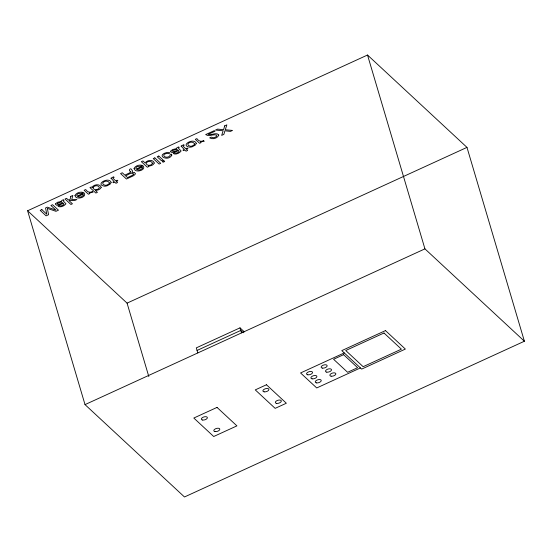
<?xml version="1.0" encoding="UTF-8"?>
<svg xmlns="http://www.w3.org/2000/svg" width="552" height="552" viewBox="0 0 552 552"><rect width="100%" height="100%" fill="white"/><g stroke="black" fill="none" stroke-linecap="round" stroke-linejoin="round"><path stroke-width="0.83" d="M27.6 210.767L367.515 55.021L466.978 147.384L524.4 341.233L184.485 496.979L85.022 404.616L27.6 210.767L127.063 303.131L148.812 376.547M127.063 303.131L466.978 147.384M244.35 331.89L240.003 327.847L196.305 347.87L197.788 352.914M197.057 350.444L240.769 330.434M85.022 404.616L424.936 248.869L524.4 341.233M344.262 352.928L300.564 372.952L316.724 387.959L360.421 367.936M240.755 330.42L243.253 332.746M367.515 55.021L424.936 248.869M240.003 327.847L241.486 332.89M111.035 178.199L114.147 181.636L112.877 182.222L113.464 182.767L114.74 182.188L115.934 183.298L117.535 182.567L116.341 181.449L117.845 180.759L117.252 180.214L115.747 180.904L112.953 178.303L114.126 177.309L113.553 176.778L111.035 178.199M181.139 146.08L184.251 149.516L182.974 150.103L183.561 150.648L184.837 150.068L186.038 151.179L187.639 150.448L186.438 149.33L187.942 148.64L187.356 148.095L185.851 148.785L183.05 146.183L184.223 145.19L183.657 144.659L181.139 146.08M74.982 195.498C75.61 200.583 87.602 197.285 84.063 192.952L77.156 196.112L76.756 195.477L76.969 194.504L78.349 193.566L81.806 193.193L83.359 192.482C80.475 191.516 76.383 192.648 74.982 195.498M134.067 168.422C134.695 173.507 146.687 170.209 143.147 165.876L136.24 169.043L135.847 168.408L136.061 167.428L137.441 166.49L140.891 166.124L142.444 165.407C139.559 164.441 135.468 165.579 134.067 168.422M111.111 182.305L110.428 183.899L107.323 185.7A4.409 2.167 -16.5 0 1 104.445 186.183C94.475 184.437 108.847 176.323 111.111 182.305M196.243 143.299L195.56 144.893L192.448 146.694A4.409 2.167 -16.5 0 1 189.577 147.177C179.6 145.431 193.973 137.317 196.243 143.299M218.785 135.026C217.785 138.262 212.451 139.828 209.677 137.869L211.285 137.131L213.107 137.793L215.301 137.227L216.763 136.144L216.632 135.102C213.134 133.777 208.98 137.117 205.668 134.578L214.314 130.61L214.997 131.245L208.118 134.398C211.409 135.689 216.391 131.714 218.785 135.026M152.455 163.185C151.786 165.779 146.922 166.228 146.052 163.482C146.832 161.011 151.558 160.459 152.455 163.185M55.476 203.957C56.525 207.331 61.458 203.529 63.625 203.55L63.97 204.516L62.486 205.427L60.858 205.937L59.54 205.661L58.063 206.338C60.63 207.766 64.377 205.91 65.943 203.778L63.204 200.873L64.025 200.183L63.494 199.693L61.693 200.507L61.527 201.404L57.429 202.294L55.476 203.957M170.651 151.186C171.7 154.56 176.633 150.758 178.8 150.779L179.138 151.745L177.654 152.656L176.033 153.166L174.715 152.89L173.238 153.566C175.805 154.995 179.552 153.139 181.118 151.006L178.372 148.102L179.2 147.412L178.662 146.922L176.861 147.736L176.702 148.633L172.603 149.523L170.651 151.186M93.033 187.432L92.964 187.894C93.861 190.606 98.097 189.992 99.319 187.894L99.298 187.211C97.98 184.906 94.364 185.465 93.033 187.432M171.81 155.057C168.657 162.136 155.071 155.45 166.842 152.497A3.664 1.801 -16.5 0 1 168.946 152.483L170.147 152.952L168.608 153.663L167.063 153.325L164.655 154.091A2.201 1.083 -16.5 0 0 163.785 155.057L163.827 155.719C165.103 157.913 168.45 157.527 169.954 155.802L169.94 154.898L171.479 154.187L171.81 155.057M70.815 196.36L70.042 199.72L68.158 199.81L66.55 198.32L65.026 199.017L70.911 204.482L72.429 203.778L69.014 200.611L74.899 200.438L76.928 199.513L71.712 199.672L72.836 195.436L70.815 196.36M224.671 125.87L223.608 129.713L217.605 129.106L215.494 130.072L223.139 130.755L221.669 135.399L223.857 134.398L224.905 130.796L230.432 131.39L232.516 130.431L225.313 129.755L226.844 124.869L224.671 125.87M109.365 183.126L108.896 183.954L106.943 185.01A2.443 1.201 -16.5 0 1 105.039 185.23L103.162 184.402L102.679 183.043C103.99 180.925 107.743 180.325 109.248 182.581L109.365 183.126M194.49 144.12L194.028 144.948L192.075 146.011A2.443 1.201 -16.5 0 1 190.164 146.225L188.287 145.397L187.804 144.037C189.122 141.919 192.869 141.319 194.38 143.575L194.49 144.12M101.188 187.356C100.319 189.598 97.476 190.371 95.275 190.378L97.407 192.365L95.869 193.069L89.969 187.59L91.432 186.921L91.977 187.425C93.557 184.333 100.209 183.402 101.188 187.356M154.249 163.026C153.38 165.296 150.517 166.055 148.295 165.993L148.861 166.525L147.322 167.228L141.346 161.674L142.927 160.949L145.121 162.985C146.825 160.018 153.318 159.052 154.249 163.026M133.529 174.211L132.57 175.232L127.512 177.592L125.504 175.722C127.781 175.391 131.203 171.651 133.48 173.908L133.529 174.211M83.304 195.125C82.351 196.94 79.529 197.637 77.77 196.622L83.007 194.228L83.304 195.125M142.395 168.056C141.436 169.871 138.614 170.561 136.855 169.554L142.092 167.152L142.395 168.056M130.679 171.879L129.727 172.831L124.842 175.108L122.316 172.762L120.564 173.57L126.449 179.027L133.729 175.626L135.502 173.866L134.502 172.472L131.88 172.396L132.646 171.113L131.217 169.05C130.734 167.898 127.643 170.568 130.645 171.596L130.679 171.879M57.408 203.405L57.394 204.095L58.298 204.364L63.066 202.943L60.955 202.011L57.408 203.405M172.576 150.634L172.569 151.324L173.473 151.593L178.234 150.172L176.129 149.24L172.576 150.634M92.322 191.51C89.983 193.159 87.133 191.834 85.719 189.536L84.132 190.261L88.423 194.242L89.928 193.552L89.189 192.869L93.081 192.213L92.322 191.51M203.495 140.567C201.156 142.223 198.299 140.898 196.885 138.6L195.304 139.325L199.596 143.306L201.1 142.616L200.355 141.926L204.254 141.277L203.495 140.567M41.869 209.622L40.199 210.388L46.078 215.853L48.59 214.707L47.327 208.387L55.987 211.312L58.471 210.181L52.585 204.716L50.922 205.475L55.918 210.07L47.272 207.152L45.54 207.945L46.789 214.252L41.869 209.622M154.822 157.872L153.242 158.596L159.128 164.061L160.708 163.33L154.822 157.872M158.81 156.043L157.203 156.782L161.467 160.749L163.081 160.011L158.81 156.043M163.875 160.749L162.267 161.488L163.081 162.247L164.696 161.508L163.875 160.749M217.033 407.404L193.814 418.036L213.707 436.508L236.918 425.875L217.033 407.404M266.457 384.758L255.265 389.884L275.158 408.356L286.35 403.229L266.457 384.758M385.475 330.6L341.778 350.623L361.663 369.095L405.368 349.071L385.475 330.6M383.985 333.001L345.752 350.52L363.154 366.687L401.394 349.168L383.985 333.001M343.613 354.674L333.58 359.269L347.601 372.289L357.627 367.694L343.613 354.674M202.632 420.037A3.098 1.518 -16.5 0 0 207.359 417.864A3.098 1.518 -16.5 0 0 203.129 417.222A3.098 1.518 -16.5 0 0 202.632 420.037M215.059 431.581A3.098 1.518 -16.5 0 0 219.793 429.415A3.098 1.518 -16.5 0 0 215.563 428.766A3.098 1.518 -16.5 0 0 215.059 431.581M264.16 391.844A3.098 1.518 -16.5 0 0 268.886 389.677A3.098 1.518 -16.5 0 0 264.656 389.029A3.098 1.518 -16.5 0 0 264.16 391.844M276.593 403.388A3.098 1.518 -16.5 0 0 281.32 401.221A3.098 1.518 -16.5 0 0 277.09 400.573A3.098 1.518 -16.5 0 0 276.593 403.388M322.409 368.115A3.098 1.518 -16.5 0 0 327.143 365.948A3.098 1.518 -16.5 0 0 322.913 365.3A3.098 1.518 -16.5 0 0 322.409 368.115M326.763 372.151A3.098 1.518 -16.5 0 0 331.497 369.985A3.098 1.518 -16.5 0 0 327.267 369.336A3.098 1.518 -16.5 0 0 326.763 372.151M312.156 378.844A3.098 1.518 -16.5 0 0 316.882 376.678A3.098 1.518 -16.5 0 0 312.653 376.029A3.098 1.518 -16.5 0 0 312.156 378.844M316.503 382.888A3.098 1.518 -16.5 0 0 321.236 380.721A3.098 1.518 -16.5 0 0 317.007 380.073A3.098 1.518 -16.5 0 0 316.503 382.888M331.117 376.195A3.098 1.518 -16.5 0 0 335.844 374.028A3.098 1.518 -16.5 0 0 331.614 373.38A3.098 1.518 -16.5 0 0 331.117 376.195M307.802 374.808A3.098 1.518 -16.5 0 0 312.535 372.641A3.098 1.518 -16.5 0 0 308.306 371.993A3.098 1.518 -16.5 0 0 307.802 374.808"/></g></svg>
